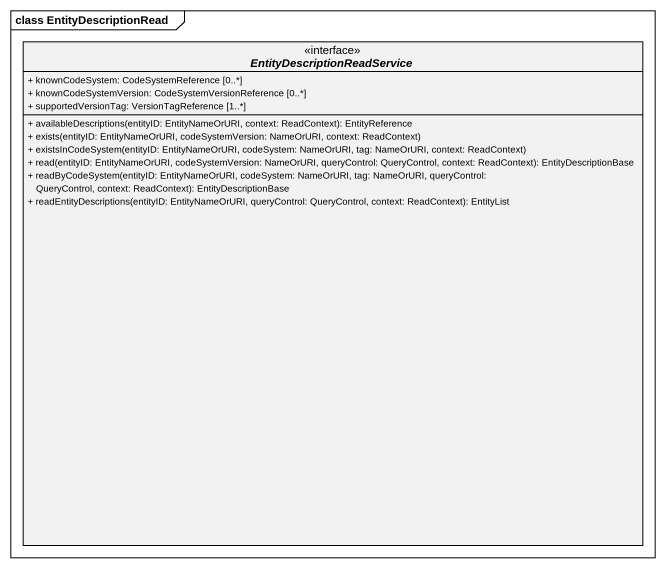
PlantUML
@startuml
mainframe class EntityDescriptionRead
hide circle
hide empty members
skinparam classAttributeIconSize 0
interface EntityDescriptionReadService <<interface>> {
  + knownCodeSystem: CodeSystemReference [0..*]
  + knownCodeSystemVersion: CodeSystemVersionReference [0..*]
  + supportedVersionTag: VersionTagReference [1..*]
  + availableDescriptions(entityID: EntityNameOrURI, context: ReadContext): EntityReference
  + exists(entityID: EntityNameOrURI, codeSystemVersion: NameOrURI, context: ReadContext)
  + existsInCodeSystem(entityID: EntityNameOrURI, codeSystem: NameOrURI, tag: NameOrURI, context: ReadContext)
  + read(entityID: EntityNameOrURI, codeSystemVersion: NameOrURI, queryControl: QueryControl, context: ReadContext): EntityDescriptionBase
  + readByCodeSystem(entityID: EntityNameOrURI, codeSystem: NameOrURI, tag: NameOrURI, queryControl: QueryControl, context: ReadContext): EntityDescriptionBase
  + readEntityDescriptions(entityID: EntityNameOrURI, queryControl: QueryControl, context: ReadContext): EntityList
}
@enduml
